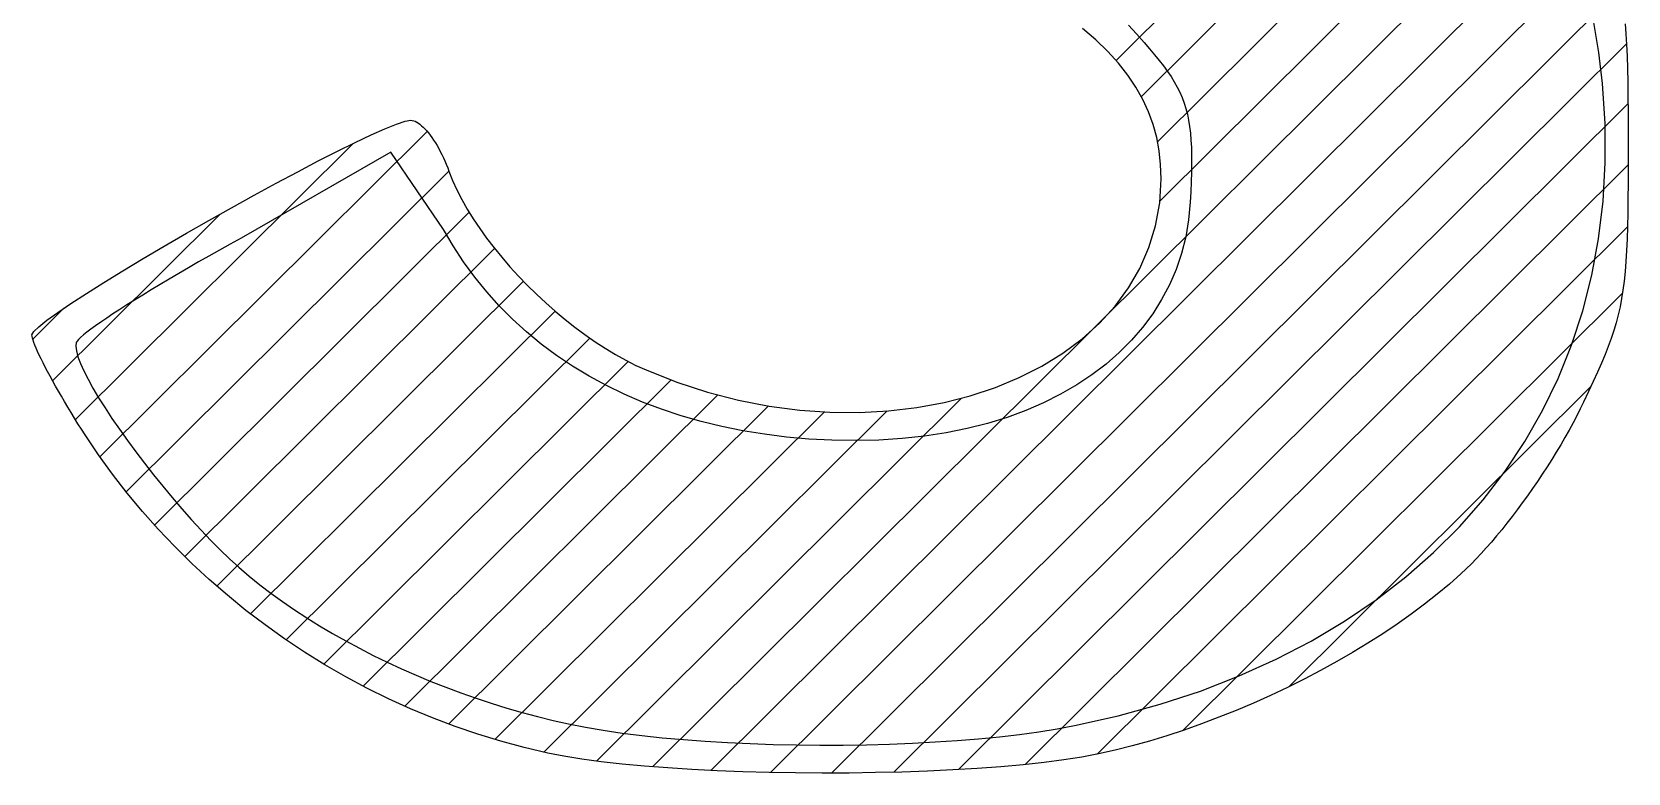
# Model space of a CAD drawing. Extents: x 0 to 420, y -1 to 297.
# Drawn here: x 211.083 to 214.38, y 4.25 to 5.783 of the extents above; entities that cross this region are included whole.
import ezdxf

# ---------------------------------------------------------------- set-up
doc = ezdxf.new("R2010")
doc.units = 0
doc.layers.get('0').update_dxf_attribs({"color": 15, "linetype": 'CONTINUOUS'})
doc.layers.add('SCD_DRAW', color=11, linetype='CONTINUOUS')

# ---------------------------------------------------------------- blocks, each defined once
blk = doc.blocks.new('EX_A3Frame_SysCAD2')
at = {"linetype": 'CONTINUOUS'}
for p, q in [((213.322495, 5.724004), (214.013964, 6.412271)), ((213.322495, 5.724004), (214.013964, 6.412271)), ((213.374945, 5.649039), (214.080675, 6.351502)), ((213.374945, 5.649039), (214.080675, 6.351502)), ((213.408434, 5.555388), (214.142195, 6.285752)), ((213.408434, 5.555388), (214.142195, 6.285752)), ((213.413155, 5.433103), (214.198114, 6.214427)), ((213.413155, 5.433103), (214.198114, 6.214427)), ((212.365104, 4.263107), (214.248027, 6.137312)), ((212.365104, 4.263107), (214.248027, 6.137312)), ((212.485122, 4.255584), (214.292072, 6.054168)), ((212.485122, 4.255584), (214.292072, 6.054168)), ((212.608462, 4.251367), (214.332447, 5.967371)), ((212.608462, 4.251367), (214.332447, 5.967371)), ((212.734392, 4.250132), (214.36362, 5.871817)), ((212.734392, 4.250132), (214.36362, 5.871817)), ((213.281051, 5.766263), (213.253572, 5.79014)), ((213.348118, 5.79653), (213.364518, 5.779056)), ((213.364518, 5.779056), (213.380827, 5.760868)), ((214.320202, 5.740337), (214.309924, 5.802001)), ((214.374291, 5.79961), (214.375955, 5.778854)), ((214.375955, 5.778854), (214.37729, 5.756617)), ((212.863792, 4.251948), (214.3772, 5.75835)), ((212.863792, 4.251948), (214.3772, 5.75835)), ((213.305726, 5.742232), (213.281051, 5.766263)), ((213.327673, 5.717984), (213.305726, 5.742232)), ((213.380827, 5.760868), (213.391984, 5.747999)), ((213.391984, 5.747999), (213.402332, 5.735691)), ((214.327659, 5.676315), (214.320202, 5.740337)), ((214.37729, 5.756617), (214.378331, 5.732704)), ((213.346975, 5.693452), (213.327673, 5.717984)), ((213.402332, 5.735691), (213.411895, 5.723858)), ((213.411895, 5.723858), (213.420698, 5.712411)), ((213.420698, 5.712411), (213.428767, 5.701264)), ((214.378331, 5.732704), (214.379115, 5.706916)), ((214.379115, 5.706916), (214.379676, 5.679056)), ((213.363708, 5.668572), (213.346975, 5.693452)), ((213.428767, 5.701264), (213.436126, 5.690329)), ((213.436126, 5.690329), (213.442801, 5.679519)), ((213.442801, 5.679519), (213.448816, 5.668747)), ((214.332997, 5.593256), (214.327659, 5.676315)), ((214.379676, 5.679056), (214.38005, 5.648929)), ((213.377953, 5.643278), (213.363708, 5.668572)), ((213.389789, 5.617504), (213.377953, 5.643278)), ((213.448816, 5.668747), (213.454197, 5.657925)), ((213.454197, 5.657925), (213.45897, 5.646968)), ((213.45897, 5.646968), (213.463157, 5.635786)), ((214.38005, 5.648929), (214.380274, 5.616334)), ((212.996816, 4.257371), (214.380169, 5.634319)), ((212.996816, 4.257371), (214.380169, 5.634319)), ((213.399296, 5.591187), (213.389789, 5.617504)), ((213.463157, 5.635786), (213.466786, 5.624294)), ((213.466786, 5.624294), (213.469881, 5.612403)), ((213.469881, 5.612403), (213.472467, 5.600028)), ((214.380274, 5.616334), (214.380381, 5.581078)), ((211.2232, 4.904252), (211.899266, 5.577189)), ((211.2232, 4.904252), (211.899266, 5.577189)), ((211.783727, 5.569907), (211.812236, 5.582595)), ((211.812236, 5.582595), (211.835799, 5.592073)), ((211.835799, 5.592073), (211.853826, 5.598004)), ((211.853826, 5.598004), (211.865728, 5.600055)), ((211.865728, 5.600055), (211.868592, 5.599811)), ((211.868592, 5.599811), (211.871581, 5.59909)), ((211.871581, 5.59909), (211.874682, 5.597909)), ((211.874682, 5.597909), (211.877882, 5.596281)), ((211.877882, 5.596281), (211.881172, 5.594225)), ((211.881172, 5.594225), (211.884536, 5.591755)), ((211.884536, 5.591755), (211.887965, 5.588889)), ((211.887965, 5.588889), (211.891446, 5.585641)), ((211.891446, 5.585641), (211.894967, 5.582027)), ((211.894967, 5.582027), (211.898516, 5.578065)), ((211.898516, 5.578065), (211.902082, 5.57377)), ((211.902082, 5.57377), (211.905652, 5.569156)), ((213.406552, 5.56426), (213.399296, 5.591187)), ((213.472467, 5.600028), (213.474569, 5.587081)), ((213.474569, 5.587081), (213.476212, 5.573473)), ((213.476212, 5.573473), (213.477421, 5.559119)), ((214.333389, 5.511964), (214.332997, 5.593256)), ((214.380381, 5.581078), (214.380409, 5.542961)), ((211.172729, 4.981001), (211.746708, 5.552323)), ((211.172729, 4.981001), (211.746708, 5.552323)), ((211.714228, 5.536232), (211.750861, 5.55434)), ((211.750861, 5.55434), (211.783727, 5.569907)), ((211.905652, 5.569156), (211.909215, 5.564242)), ((211.909215, 5.564242), (211.912757, 5.559043)), ((211.912757, 5.559043), (211.916269, 5.553574)), ((211.916269, 5.553574), (211.919737, 5.547851)), ((211.919737, 5.547851), (211.923148, 5.541892)), ((211.923148, 5.541892), (211.926493, 5.53571)), ((213.411636, 5.536657), (213.406552, 5.56426)), ((213.477421, 5.559119), (213.478222, 5.543931)), ((213.478222, 5.543931), (213.47864, 5.527822)), ((214.380409, 5.542961), (214.380377, 5.505248)), ((211.824362, 5.534266), (211.514842, 5.356515)), ((211.63202, 5.493719), (211.674418, 5.515913)), ((211.674418, 5.515913), (211.714228, 5.536232)), ((211.933283, 5.374562), (211.824362, 5.534266)), ((211.926493, 5.53571), (211.929758, 5.529324)), ((211.929758, 5.529324), (211.932931, 5.522748)), ((211.932931, 5.522748), (211.936002, 5.515999)), ((211.936002, 5.515999), (211.938957, 5.509091)), ((211.938957, 5.509091), (211.941785, 5.502042)), ((213.134539, 4.267905), (214.380382, 5.50798)), ((213.134539, 4.267905), (214.380382, 5.50798)), ((213.414629, 5.508314), (213.411636, 5.536657)), ((213.415609, 5.479166), (213.414629, 5.508314)), ((213.478699, 5.510704), (213.478425, 5.492492)), ((213.47864, 5.527822), (213.478699, 5.510704)), ((214.328906, 5.432525), (214.333389, 5.511964)), ((211.277706, 4.831522), (211.944385, 5.495114)), ((211.277706, 4.831522), (211.944385, 5.495114)), ((211.587624, 5.469985), (211.63202, 5.493719)), ((211.941785, 5.502042), (211.944474, 5.494868)), ((211.944474, 5.494868), (211.952016, 5.475688)), ((211.952016, 5.475688), (211.960854, 5.456204)), ((213.412747, 5.429474), (213.415609, 5.479166)), ((213.478425, 5.492492), (213.477842, 5.473096)), ((214.380377, 5.505248), (214.380258, 5.470304)), ((211.495194, 5.419231), (211.541818, 5.445044)), ((211.541818, 5.445044), (211.587624, 5.469985)), ((211.960854, 5.456204), (211.970922, 5.436484)), ((213.476976, 5.452431), (213.475851, 5.430408)), ((213.477842, 5.473096), (213.476976, 5.452431)), ((214.380258, 5.470304), (214.38002, 5.437939)), ((211.336178, 4.762743), (211.986236, 5.409791)), ((211.336178, 4.762743), (211.986236, 5.409791)), ((211.448341, 5.39288), (211.495194, 5.419231)), ((211.970922, 5.436484), (211.982156, 5.416591)), ((211.982156, 5.416591), (211.994491, 5.396592)), ((213.404341, 5.381949), (213.412747, 5.429474)), ((213.475851, 5.430408), (213.472479, 5.394126)), ((214.319622, 5.355028), (214.328906, 5.432525)), ((214.38002, 5.437939), (214.379628, 5.407962)), ((211.125381, 5.061377), (211.471644, 5.406037)), ((211.125381, 5.061377), (211.471644, 5.406037)), ((211.401848, 5.366324), (211.448341, 5.39288)), ((211.994491, 5.396592), (212.00786, 5.376553)), ((212.00786, 5.376553), (212.022201, 5.356539)), ((213.283587, 4.289277), (214.379038, 5.379657)), ((213.283587, 4.289277), (214.379038, 5.379657)), ((213.390652, 5.33669), (213.404341, 5.381949)), ((213.472479, 5.394126), (213.466432, 5.358887)), ((214.379051, 5.380184), (214.378254, 5.354414)), ((214.379628, 5.407962), (214.379051, 5.380184)), ((211.356303, 5.339898), (211.401848, 5.366324)), ((211.492385, 5.344065), (211.470268, 5.331675)), ((211.514842, 5.356515), (211.492385, 5.344065)), ((211.953193, 5.340357), (211.933283, 5.374562)), ((212.022201, 5.356539), (212.037447, 5.336616)), ((213.466432, 5.358887), (213.457774, 5.324737)), ((214.305608, 5.279561), (214.319622, 5.355028)), ((214.378254, 5.354414), (214.377204, 5.330462)), ((211.270423, 5.288774), (211.312299, 5.313937)), ((211.312299, 5.313937), (211.356303, 5.339898)), ((211.398499, 4.69779), (212.038702, 5.335029)), ((211.398499, 4.69779), (212.038702, 5.335029)), ((211.448544, 5.319377), (211.427263, 5.307203)), ((211.470268, 5.331675), (211.448544, 5.319377)), ((211.974687, 5.307424), (211.953193, 5.340357)), ((212.037447, 5.336616), (212.053533, 5.316849)), ((212.053533, 5.316849), (212.070395, 5.297305)), ((213.371947, 5.293796), (213.390652, 5.33669)), ((213.457774, 5.324737), (213.446569, 5.291718)), ((214.377204, 5.330462), (214.375868, 5.308138)), ((211.231266, 5.264744), (211.270423, 5.288774)), ((211.386237, 5.283361), (211.366597, 5.271758)), ((211.406476, 5.295187), (211.386237, 5.283361)), ((211.427263, 5.307203), (211.406476, 5.295187)), ((211.997732, 5.275778), (211.974687, 5.307424)), ((212.070395, 5.297305), (212.087967, 5.278049)), ((212.087967, 5.278049), (212.106186, 5.259145)), ((213.348489, 5.253364), (213.371947, 5.293796)), ((213.446569, 5.291718), (213.432878, 5.259876)), ((214.286935, 5.206211), (214.305608, 5.279561)), ((214.374213, 5.287252), (214.372205, 5.267613)), ((214.375868, 5.308138), (214.374213, 5.287252)), ((211.195417, 5.24218), (211.231266, 5.264744)), ((211.329319, 5.249355), (211.311785, 5.23862)), ((211.347607, 5.260412), (211.329319, 5.249355)), ((211.366597, 5.271758), (211.347607, 5.260412)), ((211.464598, 4.636598), (212.098219, 5.267285)), ((211.464598, 4.636598), (212.098219, 5.267285)), ((212.022298, 5.245435), (211.997732, 5.275778)), ((212.04835, 5.216413), (212.022298, 5.245435)), ((212.106186, 5.259145), (212.124984, 5.240661)), ((213.320543, 5.215494), (213.348489, 5.253364)), ((213.432878, 5.259876), (213.416762, 5.229255)), ((214.369812, 5.249031), (214.366999, 5.231316)), ((214.372205, 5.267613), (214.369812, 5.249031)), ((211.084406, 5.147576), (211.148535, 5.211408)), ((211.084406, 5.147576), (211.148535, 5.211408)), ((211.136001, 5.20279), (211.163466, 5.221418)), ((211.163466, 5.221418), (211.195417, 5.24218)), ((211.279185, 5.218244), (211.264222, 5.20867)), ((211.295056, 5.228238), (211.279185, 5.218244)), ((211.311785, 5.23862), (211.295056, 5.228238)), ((212.07586, 5.188728), (212.04835, 5.216413)), ((212.124984, 5.240661), (212.144299, 5.222661)), ((212.144299, 5.222661), (212.164064, 5.205211)), ((213.288374, 5.180282), (213.320543, 5.215494)), ((213.416762, 5.229255), (213.398287, 5.1999)), ((213.460228, 4.338116), (214.368843, 5.242525)), ((213.460228, 4.338116), (214.368843, 5.242525)), ((214.363733, 5.214278), (214.359983, 5.197726)), ((214.366999, 5.231316), (214.363733, 5.214278)), ((211.096894, 5.173277), (211.113614, 5.186632)), ((211.113614, 5.186632), (211.136001, 5.20279)), ((211.225306, 5.182797), (211.214496, 5.175233)), ((211.237231, 5.190914), (211.225306, 5.182797)), ((211.25022, 5.199549), (211.237231, 5.190914)), ((211.264222, 5.20867), (211.25022, 5.199549)), ((211.534464, 4.57915), (212.163727, 5.2055)), ((211.534464, 4.57915), (212.163727, 5.2055)), ((212.104793, 5.162396), (212.07586, 5.188728)), ((212.164064, 5.205211), (212.184215, 5.188377)), ((212.184215, 5.188377), (212.204687, 5.172225)), ((213.252245, 5.147828), (213.288374, 5.180282)), ((213.398287, 5.1999), (213.377513, 5.171854)), ((214.263679, 5.135066), (214.286935, 5.206211)), ((214.355713, 5.18147), (214.350891, 5.165322)), ((214.359983, 5.197726), (214.355713, 5.18147)), ((211.082809, 5.156314), (211.086428, 5.163059)), ((211.083064, 5.1534), (211.082809, 5.156314)), ((211.083818, 5.149761), (211.083064, 5.1534)), ((211.085054, 5.145425), (211.083818, 5.149761)), ((211.086756, 5.140424), (211.085054, 5.145425)), ((211.086428, 5.163059), (211.096894, 5.173277)), ((211.178994, 5.146827), (211.175966, 5.143259)), ((211.183449, 5.151142), (211.178994, 5.146827)), ((211.189279, 5.156173), (211.183449, 5.151142)), ((211.196431, 5.161887), (211.189279, 5.156173)), ((211.204854, 5.168251), (211.196431, 5.161887)), ((211.214496, 5.175233), (211.204854, 5.168251)), ((211.608128, 4.525488), (212.235328, 5.149785)), ((211.608128, 4.525488), (212.235328, 5.149785)), ((212.135118, 5.137433), (212.104793, 5.162396)), ((212.204687, 5.172225), (212.225414, 5.15682)), ((212.225414, 5.15682), (212.246332, 5.142228)), ((213.212421, 5.11823), (213.252245, 5.147828)), ((213.354504, 5.145164), (213.329321, 5.119873)), ((213.377513, 5.171854), (213.354504, 5.145164)), ((214.345484, 5.149088), (214.339459, 5.132581)), ((214.350891, 5.165322), (214.345484, 5.149088)), ((211.088907, 5.134791), (211.086756, 5.140424)), ((211.09149, 5.128556), (211.088907, 5.134791)), ((211.094488, 5.121751), (211.09149, 5.128556)), ((211.097884, 5.114408), (211.094488, 5.121751)), ((211.101664, 5.106557), (211.097884, 5.114408)), ((211.174415, 5.140473), (211.173403, 5.132873)), ((211.173403, 5.132873), (211.174572, 5.123038)), ((211.175966, 5.143259), (211.174415, 5.140473)), ((211.174572, 5.123038), (211.177803, 5.111134)), ((212.166804, 5.113856), (212.135118, 5.137433)), ((212.199817, 5.091681), (212.166804, 5.113856)), ((212.246332, 5.142228), (212.267376, 5.128514)), ((212.267376, 5.128514), (212.288481, 5.115744)), ((212.288481, 5.115744), (212.309581, 5.103984)), ((213.169167, 5.091586), (213.212421, 5.11823)), ((213.329321, 5.119873), (213.302028, 5.096025)), ((214.235909, 5.066215), (214.263679, 5.135066)), ((214.332781, 5.115608), (214.325418, 5.097981)), ((214.339459, 5.132581), (214.332781, 5.115608)), ((211.105808, 5.09823), (211.101664, 5.106557)), ((211.1103, 5.08946), (211.105808, 5.09823)), ((211.115125, 5.080276), (211.1103, 5.08946)), ((211.120265, 5.070712), (211.115125, 5.080276)), ((211.177803, 5.111134), (211.182976, 5.097324)), ((211.182976, 5.097324), (211.189972, 5.081776)), ((211.189972, 5.081776), (211.19867, 5.064654)), ((211.685685, 4.475702), (212.314359, 5.101465)), ((211.685685, 4.475702), (212.314359, 5.101465)), ((212.234128, 5.070925), (212.199817, 5.091681)), ((212.309581, 5.103984), (212.330613, 5.093299)), ((212.330613, 5.093299), (212.35151, 5.083756)), ((212.35151, 5.083756), (212.415023, 5.058727)), ((213.122747, 5.067993), (213.169167, 5.091586)), ((213.302028, 5.096025), (213.272687, 5.073667)), ((214.317336, 5.079509), (214.308502, 5.060002)), ((214.325418, 5.097981), (214.317336, 5.079509)), ((211.125703, 5.060797), (211.120265, 5.070712)), ((211.131423, 5.050564), (211.125703, 5.060797)), ((211.137408, 5.040044), (211.131423, 5.050564)), ((211.19867, 5.064654), (211.208952, 5.046123)), ((211.208952, 5.046123), (211.220698, 5.026349)), ((211.767274, 4.429952), (212.40328, 5.063014)), ((211.767274, 4.429952), (212.40328, 5.063014)), ((212.269702, 5.051604), (212.234128, 5.070925)), ((212.30651, 5.033735), (212.269702, 5.051604)), ((212.415023, 5.058727), (212.478808, 5.038028)), ((213.021467, 5.030359), (213.073426, 5.047551)), ((213.073426, 5.047551), (213.122747, 5.067993)), ((213.24136, 5.052841), (213.20811, 5.033591)), ((213.272687, 5.073667), (213.24136, 5.052841)), ((213.679575, 4.428746), (214.304029, 5.050309)), ((213.679575, 4.428746), (214.304029, 5.050309)), ((214.203699, 4.999745), (214.235909, 5.066215)), ((214.308502, 5.060002), (214.298884, 5.03927)), ((211.14364, 5.029267), (211.137408, 5.040044)), ((211.150105, 5.018267), (211.14364, 5.029267)), ((211.156785, 5.007075), (211.150105, 5.018267)), ((211.220698, 5.026349), (211.233789, 5.005497)), ((211.853154, 4.38845), (212.499838, 5.03214)), ((211.853154, 4.38845), (212.499838, 5.03214)), ((212.249515, 4.274849), (213.00349, 5.025335)), ((212.249515, 4.274849), (213.00349, 5.025335)), ((212.344518, 5.017333), (212.30651, 5.033735)), ((212.383695, 5.002415), (212.344518, 5.017333)), ((212.478808, 5.038028), (212.5426, 5.02156)), ((212.5426, 5.02156), (212.606134, 5.009226)), ((212.910697, 5.006112), (212.967136, 5.016512)), ((212.967136, 5.016512), (213.021467, 5.030359)), ((213.173, 5.015965), (213.136093, 5.000004)), ((213.20811, 5.033591), (213.173, 5.015965)), ((214.288447, 5.017121), (214.281625, 5.003061)), ((214.298884, 5.03927), (214.288447, 5.017121)), ((211.163663, 4.99572), (211.156785, 5.007075)), ((211.170722, 4.984236), (211.163663, 4.99572)), ((211.177946, 4.972654), (211.170722, 4.984236)), ((211.233789, 5.005497), (211.248105, 4.983733)), ((211.248105, 4.983733), (211.263527, 4.961222)), ((211.943632, 4.351524), (212.604638, 5.009471)), ((211.943632, 4.351524), (212.604638, 5.009471)), ((212.039297, 4.319575), (212.719951, 4.997078)), ((212.039297, 4.319575), (212.719951, 4.997078)), ((212.140487, 4.293312), (212.849464, 4.999007)), ((212.140487, 4.293312), (212.849464, 4.999007)), ((212.424008, 4.988999), (212.383695, 5.002415)), ((212.465427, 4.977099), (212.424008, 4.988999)), ((212.606134, 5.009226), (212.669148, 5.000927)), ((212.669148, 5.000927), (212.731375, 4.996564)), ((212.731375, 4.996564), (212.792552, 4.996039)), ((212.792552, 4.996039), (212.852414, 4.999255)), ((212.852414, 4.999255), (212.910697, 5.006112)), ((213.09745, 4.985755), (213.057134, 4.973261)), ((213.136093, 5.000004), (213.09745, 4.985755)), ((214.16712, 4.935745), (214.203699, 4.999745)), ((214.274348, 4.988714), (214.266646, 4.974122)), ((214.281625, 5.003061), (214.274348, 4.988714)), ((211.185318, 4.961005), (211.177946, 4.972654)), ((211.192821, 4.94932), (211.185318, 4.961005)), ((211.220341, 4.90834), (211.192821, 4.94932)), ((211.263527, 4.961222), (211.279934, 4.938128)), ((212.507919, 4.966733), (212.465427, 4.977099)), ((212.551452, 4.957916), (212.507919, 4.966733)), ((212.595994, 4.950666), (212.551452, 4.957916)), ((212.641513, 4.944998), (212.595994, 4.950666)), ((212.926775, 4.946757), (212.880395, 4.94173)), ((212.971734, 4.953717), (212.926775, 4.946757)), ((213.015208, 4.962567), (212.971734, 4.953717)), ((213.057134, 4.973261), (213.015208, 4.962567)), ((214.258546, 4.959325), (214.250077, 4.944365)), ((214.266646, 4.974122), (214.258546, 4.959325)), ((211.279934, 4.938128), (211.297208, 4.914619)), ((211.297208, 4.914619), (211.31523, 4.890859)), ((212.687977, 4.94093), (212.641513, 4.944998)), ((212.735355, 4.938477), (212.687977, 4.94093)), ((212.783615, 4.937655), (212.735355, 4.938477)), ((212.832653, 4.938681), (212.783615, 4.937655)), ((212.880395, 4.94173), (212.832653, 4.938681)), ((214.126245, 4.874302), (214.16712, 4.935745)), ((214.232146, 4.914116), (214.22274, 4.898907)), ((214.241268, 4.929281), (214.232146, 4.914116)), ((214.250077, 4.944365), (214.241268, 4.929281)), ((211.249241, 4.868326), (211.220341, 4.90834)), ((211.31523, 4.890859), (211.333879, 4.867012)), ((214.213078, 4.883699), (214.203189, 4.868531)), ((214.22274, 4.898907), (214.213078, 4.883699)), ((211.279479, 4.829308), (211.249241, 4.868326)), ((211.333879, 4.867012), (211.353035, 4.843245)), ((214.081147, 4.815505), (214.126245, 4.874302)), ((214.1931, 4.853443), (214.18284, 4.838476)), ((214.203189, 4.868531), (214.1931, 4.853443)), ((211.311013, 4.791314), (211.279479, 4.829308)), ((211.353035, 4.843245), (211.372581, 4.819724)), ((211.372581, 4.819724), (211.392395, 4.796612)), ((214.031897, 4.759442), (214.081147, 4.815505)), ((214.172437, 4.823671), (214.161919, 4.809069)), ((214.18284, 4.838476), (214.172437, 4.823671)), ((211.3438, 4.754374), (211.311013, 4.791314)), ((211.392395, 4.796612), (211.41236, 4.774076)), ((214.151315, 4.794712), (214.140654, 4.780637)), ((214.161919, 4.809069), (214.151315, 4.794712)), ((211.377797, 4.718517), (211.3438, 4.754374)), ((211.41236, 4.774076), (211.432353, 4.75228)), ((211.432353, 4.75228), (211.452259, 4.731392)), ((213.978568, 4.7062), (214.031897, 4.759442)), ((214.119271, 4.753506), (214.108605, 4.74053)), ((214.129963, 4.766889), (214.119271, 4.753506)), ((214.140654, 4.780637), (214.129963, 4.766889)), ((211.412962, 4.683772), (211.377797, 4.718517)), ((211.452259, 4.731392), (211.471954, 4.711575)), ((214.087467, 4.71596), (214.077051, 4.704447)), ((214.097994, 4.728), (214.087467, 4.71596)), ((214.108605, 4.74053), (214.097994, 4.728)), ((211.449253, 4.650169), (211.412962, 4.683772)), ((211.471954, 4.711575), (211.491321, 4.692995)), ((211.491321, 4.692995), (211.510241, 4.675817)), ((213.921232, 4.655868), (213.978568, 4.7062)), ((214.056669, 4.683172), (214.034665, 4.661989)), ((214.066776, 4.693505), (214.056669, 4.683172)), ((214.077051, 4.704447), (214.066776, 4.693505)), ((211.486628, 4.617736), (211.449253, 4.650169)), ((211.510241, 4.675817), (211.53149, 4.657655)), ((211.53149, 4.657655), (211.553662, 4.639755)), ((213.859961, 4.608533), (213.921232, 4.655868)), ((214.034665, 4.661989), (214.011137, 4.640893)), ((211.525043, 4.586503), (211.486628, 4.617736)), ((211.553662, 4.639755), (211.576715, 4.622137)), ((211.576715, 4.622137), (211.600608, 4.604819)), ((213.986173, 4.619929), (213.959858, 4.599142)), ((214.011137, 4.640893), (213.986173, 4.619929)), ((211.564458, 4.5565), (211.525043, 4.586503)), ((211.600608, 4.604819), (211.625301, 4.587821)), ((211.625301, 4.587821), (211.650751, 4.571164)), ((213.794828, 4.564284), (213.859961, 4.608533)), ((213.959858, 4.599142), (213.932285, 4.578576)), ((211.604827, 4.527754), (211.564458, 4.5565)), ((211.650751, 4.571164), (211.676917, 4.554867)), ((211.676917, 4.554867), (211.70376, 4.538948)), ((213.725905, 4.523208), (213.794828, 4.564284)), ((213.903538, 4.558277), (213.873707, 4.538291)), ((213.932285, 4.578576), (213.903538, 4.558277)), ((211.646111, 4.500296), (211.604827, 4.527754)), ((211.70376, 4.538948), (211.731237, 4.523428)), ((211.731237, 4.523428), (211.759308, 4.508327)), ((213.653264, 4.485393), (213.725905, 4.523208)), ((213.84288, 4.518661), (213.811144, 4.499432)), ((213.873707, 4.538291), (213.84288, 4.518661)), ((211.688267, 4.474154), (211.646111, 4.500296)), ((211.759308, 4.508327), (211.787932, 4.493663)), ((211.787932, 4.493663), (211.817066, 4.479457)), ((213.576978, 4.450929), (213.653264, 4.485393)), ((213.811144, 4.499432), (213.778588, 4.48065)), ((211.731251, 4.449358), (211.688267, 4.474154)), ((211.817066, 4.479457), (211.846671, 4.465728)), ((211.846671, 4.465728), (211.876705, 4.452495)), ((211.876705, 4.452495), (211.907128, 4.439778)), ((213.7453, 4.462361), (213.711368, 4.444607)), ((213.778588, 4.48065), (213.7453, 4.462361)), ((211.775022, 4.425937), (211.731251, 4.449358)), ((211.819536, 4.40392), (211.775022, 4.425937)), ((211.907128, 4.439778), (211.937897, 4.427596)), ((211.937897, 4.427596), (211.968971, 4.41597)), ((213.413757, 4.392399), (213.497118, 4.419901)), ((213.497118, 4.419901), (213.576978, 4.450929)), ((213.67688, 4.427435), (213.641924, 4.41089)), ((213.711368, 4.444607), (213.67688, 4.427435)), ((211.864753, 4.383337), (211.819536, 4.40392)), ((211.968971, 4.41597), (212.000311, 4.404918)), ((212.000311, 4.404918), (212.031875, 4.394461)), ((212.031875, 4.394461), (212.06362, 4.384617)), ((213.326968, 4.36851), (213.413757, 4.392399)), ((213.606589, 4.395015), (213.570961, 4.379858)), ((213.641924, 4.41089), (213.606589, 4.395015)), ((211.910628, 4.364216), (211.864753, 4.383337)), ((211.95712, 4.346587), (211.910628, 4.364216)), ((212.06362, 4.384617), (212.095508, 4.375406)), ((212.095508, 4.375406), (212.127496, 4.366848)), ((212.127496, 4.366848), (212.159543, 4.358962)), ((212.159543, 4.358962), (212.191609, 4.351769)), ((213.236823, 4.348324), (213.326968, 4.36851)), ((213.53513, 4.365461), (213.499184, 4.351871)), ((213.570961, 4.379858), (213.53513, 4.365461)), ((212.004187, 4.330479), (211.95712, 4.346587)), ((212.051785, 4.315922), (212.004187, 4.330479)), ((212.191609, 4.351769), (212.226199, 4.344929)), ((212.226199, 4.344929), (212.263026, 4.338667)), ((212.263026, 4.338667), (212.30189, 4.332983)), ((212.30189, 4.332983), (212.342593, 4.327877)), ((212.342593, 4.327877), (212.384937, 4.323351)), ((212.384937, 4.323351), (212.428721, 4.319405)), ((212.994246, 4.317542), (213.038689, 4.321196)), ((213.038689, 4.321196), (213.08179, 4.325441)), ((213.08179, 4.325441), (213.123354, 4.330276)), ((213.123354, 4.330276), (213.163179, 4.3357)), ((213.163179, 4.3357), (213.201069, 4.341716)), ((213.201069, 4.341716), (213.236823, 4.348324)), ((213.236823, 4.348324), (213.236823, 4.348324)), ((213.427296, 4.32729), (213.391531, 4.316389)), ((213.46321, 4.339133), (213.427296, 4.32729)), ((213.499184, 4.351871), (213.46321, 4.339133)), ((212.099873, 4.302944), (212.051785, 4.315922)), ((212.148409, 4.291573), (212.099873, 4.302944)), ((212.148409, 4.291573), (212.148409, 4.291573)), ((212.181766, 4.285044), (212.148409, 4.291573)), ((212.428721, 4.319405), (212.473749, 4.31604)), ((212.473749, 4.31604), (212.51982, 4.313257)), ((212.51982, 4.313257), (212.566737, 4.311055)), ((212.566737, 4.311055), (212.614301, 4.309436)), ((212.614301, 4.309436), (212.662312, 4.308401)), ((212.662312, 4.308401), (212.710573, 4.307949)), ((212.710573, 4.307949), (212.758884, 4.308083)), ((212.758884, 4.308083), (212.807047, 4.308801)), ((212.807047, 4.308801), (212.854864, 4.310106)), ((212.854864, 4.310106), (212.902135, 4.311997)), ((212.902135, 4.311997), (212.948662, 4.314475)), ((212.948662, 4.314475), (212.994246, 4.317542)), ((213.286009, 4.289782), (213.25216, 4.283359)), ((213.3208, 4.297589), (213.286009, 4.289782)), ((213.356003, 4.306473), (213.3208, 4.297589)), ((213.391531, 4.316389), (213.356003, 4.306473)), ((212.218744, 4.279072), (212.181766, 4.285044)), ((212.259014, 4.273658), (212.218744, 4.279072)), ((212.302252, 4.268803), (212.259014, 4.273658)), ((212.348128, 4.264507), (212.302252, 4.268803)), ((212.396316, 4.26077), (212.348128, 4.264507)), ((212.446489, 4.257593), (212.396316, 4.26077)), ((212.498319, 4.254977), (212.446489, 4.257593)), ((212.55148, 4.252922), (212.498319, 4.254977)), ((212.933362, 4.254292), (212.880053, 4.252405)), ((212.985385, 4.256745), (212.933362, 4.254292)), ((213.035793, 4.259763), (212.985385, 4.256745)), ((213.084259, 4.263347), (213.035793, 4.259763)), ((213.130456, 4.267499), (213.084259, 4.263347)), ((213.174057, 4.272218), (213.130456, 4.267499)), ((213.214734, 4.277504), (213.174057, 4.272218)), ((213.25216, 4.283359), (213.214734, 4.277504)), ((212.605643, 4.251429), (212.55148, 4.252922)), ((212.660482, 4.250498), (212.605643, 4.251429)), ((212.71567, 4.25013), (212.660482, 4.250498)), ((212.770879, 4.250324), (212.71567, 4.25013)), ((212.825783, 4.251083), (212.770879, 4.250324)), ((212.880053, 4.252405), (212.825783, 4.251083))]:
    blk.add_line(p, q, dxfattribs=at)

msp = doc.modelspace()

# ---------------------------------------------------------------- block references
at = {"layer": 'SCD_DRAW', "color": 10}
msp.add_blockref('EX_A3Frame_SysCAD2', (0, 0), dxfattribs=at)

doc.saveas('drawing.dxf')
